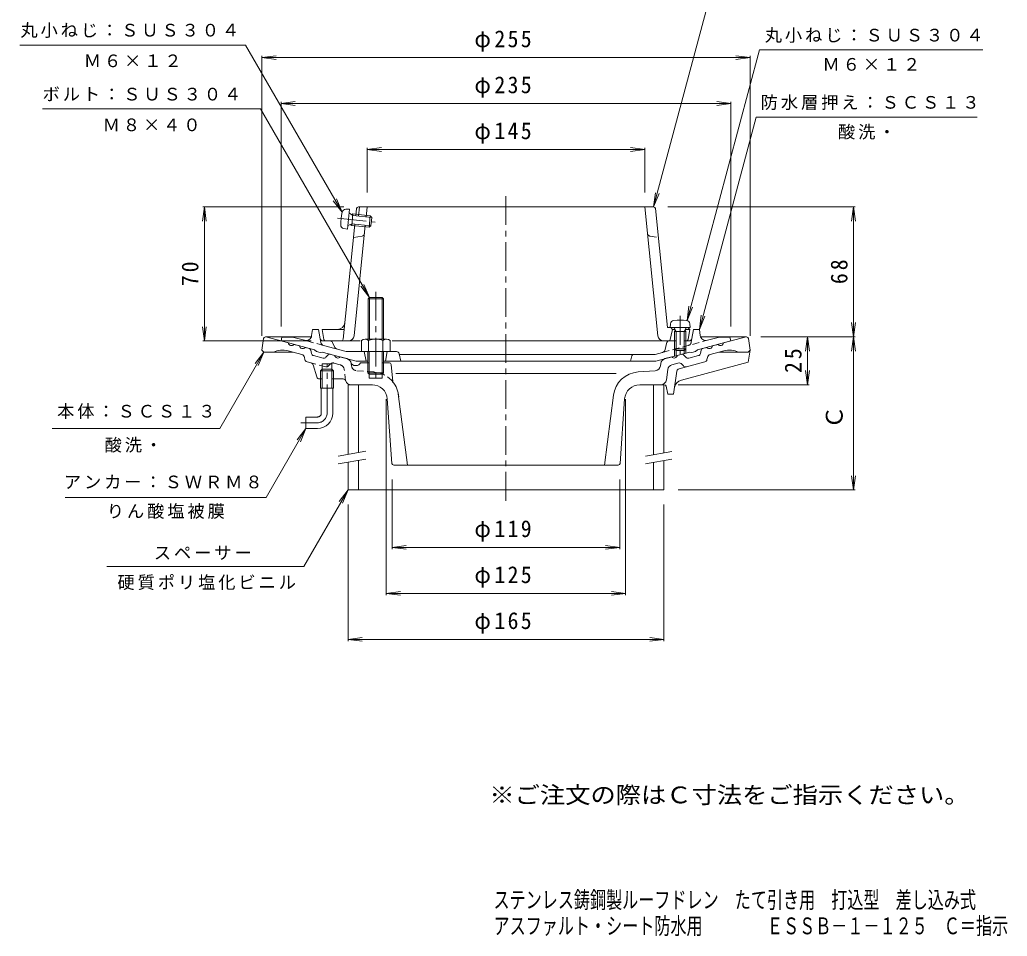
# Model space of a CAD drawing. Units: millimetres, scale not verified. Extents: x -284 to 231, y -346 to 374.
# Drawn here: x -284 to 231, y -346 to 133 of the extents above; entities that cross this region are included whole.
import ezdxf
from ezdxf.enums import TextEntityAlignment as Align

# ---------------------------------------------------------------- set-up
doc = ezdxf.new("R2010")
doc.units = ezdxf.units.MM
doc.header["$LTSCALE"] = 3
doc.linetypes.add('CHAIN1', pattern=[8, 5, -1, 1, -1])
doc.linetypes.add('DASHED1', pattern=[1.8, 1.2, -0.6])
for name, color, linetype, lineweight in [('0-0_通り芯', 3, 'Continuous', 9), ('0-1_躯体', 2, 'Continuous', 9), ('0-2_仕上', 6, 'Continuous', 9), ('0-3_建具', 4, 'Continuous', 9), ('0-4_その他', 7, 'Continuous', 9), ('0-5_寸法', 7, 'Continuous', 9)]:
    doc.layers.add(name, color=color, linetype=linetype, lineweight=lineweight)
doc.layers.add('F-0_F-0ﾚｲﾔ', color=2, linetype='Continuous')
doc.layers.add('F-4_F-4ﾚｲﾔ', color=6, linetype='Continuous')
doc.styles.add('ＭＳ ゴシック', font='')
doc.styles.get('ＭＳ ゴシック').set_extended_font_data('MS Gothic')

msp = doc.modelspace()

# ---------------------------------------------------------------- linework, layer by layer
at = {"layer": '0-0_通り芯', "linetype": 'CHAIN1'}
for p, q in [((-30.424, 40.728), (-30.424, -119.486)), ((-123.874, -72.565), (-123.874, -46.532)), ((-137.598, -77.565), (-128.874, -77.565))]:
    msp.add_line(p, q, dxfattribs=at)
at = {"layer": '0-0_通り芯'}
for p, q in [((-156.041, -32.708), (-132.088, -32.708)), ((-155.924, -32.708), (-144.069, -35.885)), ((95.193, -32.708), (71.24, -32.708)), ((95.076, -32.708), (83.22, -35.885)), ((-156.924, -40.708), (-141.522, -40.708)), ((-137.094, -41.895), (-144.263, -39.974)), ((-141.171, -36.661), (-138.273, -37.438)), ((-133.074, -38.831), (-135.375, -38.214)), ((-132.353, -39.596), (-131.991, -41.368)), ((71.505, -39.596), (71.142, -41.368)), ((72.226, -38.831), (74.527, -38.214)), ((76.246, -41.895), (83.415, -39.974)), ((80.322, -36.661), (77.425, -37.438)), ((96.076, -40.708), (80.674, -40.708)), ((97.076, -39.708), (96.076, -45.899)), ((-135.414, -44.592), (-135.653, -43.425)), ((-134.333, -45.74), (-132.274, -46.292)), ((-130.909, -42.517), (-125.939, -43.848)), ((-123.228, -42.041), (-124.428, -43.395)), ((-119.92, -42.355), (-122.221, -41.739)), ((-117.023, -43.132), (-113.457, -44.087)), ((-101.824, -46.208), (-106.424, -46.208)), ((-91.337, -46.208), (-95.024, -46.208)), ((52.608, -44.087), (56.174, -43.132)), ((56.25, -47.252), (59.423, -46.402)), ((59.072, -42.355), (61.373, -41.739)), ((59.995, -49.355), (73.484, -45.741)), ((61.215, -55.24), (96.076, -45.899)), ((62.38, -42.041), (63.58, -43.395)), ((70.061, -42.517), (65.091, -43.848)), ((74.566, -44.592), (74.804, -43.425)), ((-131.181, -47.315), (-129.248, -53.646)), ((-126.424, -49.565), (-127.324, -50.465)), ((-127.324, -50.465), (-120.424, -50.465)), ((-127.324, -59.565), (-127.324, -50.465)), ((-126.424, -46.708), (-121.324, -46.708)), ((-126.424, -59.565), (-126.424, -46.708)), ((-121.324, -49.565), (-126.424, -49.565)), ((-121.324, -46.708), (-121.324, -59.565)), ((-121.324, -49.565), (-120.424, -50.465)), ((-120.424, -50.465), (-120.424, -59.565)), ((-109.028, -47.708), (-108.715, -47.708)), ((-90.341, -47.117), (-89.528, -56.037)), ((38.619, -51.035), (47.496, -50.414)), ((50.264, -47.787), (50.407, -46.619)), ((53.399, -55.074), (54.049, -49.785)), ((58.901, -50.577), (57.049, -62.708)), ((62.227, -47.898), (61.437, -47.007)), ((-127.814, -54.708), (-126.424, -54.708)), ((-121.324, -54.708), (-115.513, -54.708)), ((-95.024, -54.208), (-101.824, -54.208)), ((-88.005, -51.836), (27.156, -51.836)), ((-127.324, -59.565), (-120.424, -59.565)), ((-126.874, -72.565), (-126.874, -59.565)), ((-120.874, -72.565), (-120.874, -59.565)), ((-111.27, -57.708), (-100.08, -57.708)), ((52.229, -57.708), (39.525, -57.708)), ((53.209, -58.512), (54.049, -62.708)), ((-89.991, -98.779), (-92.393, -65.138)), ((-86.653, -62.477), (-81.924, -99.708)), ((25.708, -63.236), (21.076, -99.708)), ((29.142, -98.779), (31.545, -65.138)), ((57.049, -62.708), (54.049, -62.708)), ((-128.874, -74.565), (-134.874, -74.565)), ((28.145, -99.708), (-88.993, -99.708))]:
    msp.add_line(p, q, dxfattribs=at)
at = {"layer": '0-0_通り芯', "linetype": 'DASHED1'}
for p, q in [((-124.586, -48.352), (-132.274, -46.292)), ((-117.098, -47.252), (-120.271, -46.402)), ((-123.076, -47.898), (-122.286, -47.007)), ((-114.169, -55.717), (-114.897, -49.785)), ((-111.112, -47.787), (-111.256, -46.619)), ((-108.344, -50.414), (-99.447, -51.036))]:
    msp.add_line(p, q, dxfattribs=at)
at = {"layer": '0-0_通り芯'}
for points in [[(-157.034, -33.584), (-157.924, -39.708), (-156.924, -40.708)], [(96.185, -33.584), (97.076, -39.708), (96.076, -40.708)], [(-128.874, -80.565), (-134.874, -80.565), (-134.874, -74.565)]]:
    msp.add_lwpolyline(points, dxfattribs=at)
for centre, radius, start, end in [((-156.041, -33.708), 1, 90, 172.87468), ((-142.458, -35.669), 1.625, 187.61929, 322.3797), ((81.61, -35.669), 1.625, 217.6203, 352.38071), ((95.193, -33.708), 1, 7.12532, 90), ((-147.11, -50.599), 11, 74.99991, 115.95215), ((-136.662, -37.222), 1.625, 187.62059, 322.37891), ((-133.333, -39.797), 1, 11.56642, 75.00078), ((72.485, -39.797), 1, 104.99922, 168.43358), ((75.814, -37.222), 1.625, 217.62109, 352.37941), ((86.262, -50.599), 11, 64.04785, 105.00009), ((-137.612, -43.826), 2, 11.56621, 75.0005), ((-133.944, -44.292), 1.5, 191.562, 255.0002), ((-132.616, -47.753), 1.5, 16.979, 75.00052), ((-130.521, -41.068), 1.5, 191.5649, 254.99991), ((-125.551, -42.4), 1.5, 254.99991, 318.43558), ((-122.48, -42.705), 1, 75.00023, 138.43498), ((-118.31, -42.14), 1.625, 187.62059, 322.38074), ((-114.233, -46.985), 3, 6.99976, 74.99841), ((-109.028, -45.208), 2.5, 198.849, 270), ((-108.715, -45.208), 2.5, 270, 336.42221), ((-91.337, -47.208), 1, 5.20631, 90), ((53.385, -46.985), 3, 105.00159, 173.00024), ((57.461, -42.14), 1.625, 217.61926, 352.37941), ((59.941, -48.334), 2, 41.56493, 105.00024), ((61.632, -42.705), 1, 41.56502, 104.99977), ((64.702, -42.4), 1.5, 221.56442, 285.00009), ((69.673, -41.068), 1.5, 285.00009, 348.4351), ((73.096, -44.292), 1.5, 285.00009, 348.43372), ((76.764, -43.826), 2, 104.9995, 168.43379), ((39.596, -65), 13.999, 94, 172.76119), ((47.286, -47.421), 3, 274, 353.00024), ((57.026, -50.15), 3, 104.99754, 173.00024), ((60.384, -50.804), 1.5, 104.99918, 171.3196), ((63.35, -46.903), 1.5, 221.56349, 284.99872), ((-127.814, -53.208), 1.5, 196.97772, 270), ((-115.513, -56.208), 1.5, 19.47021, 90), ((-111.27, -54.708), 3, 199.4709, 270), ((-100.424, -65.002), 14, 4.08563, 39.44905), ((50.422, -54.708), 3, 270, 353.00032), ((62.51, -60.069), 5, 104.99945, 171.31932), ((-100.373, -65.708), 8, 4.08578, 90), ((39.525, -65.708), 8, 90, 175.91422), ((52.229, -58.708), 1, 11.30994, 90), ((-128.874, -72.565), 2, 270, 0), ((-128.874, -72.565), 8, 270, 0), ((-88.993, -98.708), 1, 184.08383, 270), ((28.145, -98.708), 1, 270, 355.91617)]:
    msp.add_arc(centre, radius, start, end, dxfattribs=at)
at = {"layer": '0-0_通り芯', "linetype": 'DASHED1'}
for centre, radius, start, end in [((-120.789, -48.334), 2, 74.99976, 138.43507), ((-124.198, -46.903), 1.5, 255.00128, 318.43651), ((-117.875, -50.15), 3, 6.99976, 75.00246), ((-108.135, -47.421), 3, 186.99976, 266), ((-100.424, -65.002), 14, 39.4491, 86.00002)]:
    msp.add_arc(centre, radius, start, end, dxfattribs=at)
at = {"layer": '0-0_通り芯', "linetype": 'CHAIN1'}
for radius in [2, 5]:
    msp.add_arc((-128.874, -72.565), radius, 270, 0, dxfattribs=at)
at = {"layer": '0-1_躯体', "color": 4}
for p, q in [((-112.134, 33.899), (-114.045, 33.931)), ((-113.227, 23.456), (-112.134, 33.899)), ((-110.47, 30.587), (-112.223, 31.829)), ((-110.379, 31.453), (-111.185, 31.094)), ((-110.379, 31.453), (-111.004, 25.485)), ((-110.379, 31.453), (-101.299, 30.502)), ((-110.914, 26.35), (-112.885, 25.499)), ((-111.004, 25.485), (-111.718, 26.003)), ((-110.914, 26.35), (-100.968, 25.31)), ((-110.47, 30.587), (-100.524, 29.546)), ((-101.299, 30.502), (-101.924, 24.535)), ((-100.524, 29.546), (-101.299, 30.502)), ((-100.524, 29.546), (-100.968, 25.31)), ((-113.227, 23.456), (-115.103, 23.82)), ((-111.004, 25.485), (-101.924, 24.535)), ((-100.968, 25.31), (-101.924, 24.535)), ((-102.424, -33.852), (-102.424, -12.885)), ((-101.748, -33.852), (-101.748, -12.208)), ((-95.101, -33.852), (-95.101, -12.208)), ((-94.424, -33.852), (-94.424, -12.885)), ((55.314, -27.852), (55.481, -25.949)), ((65.814, -27.852), (55.314, -27.852)), ((58.434, -29.852), (57.382, -27.979)), ((57.564, -29.852), (58.005, -29.088)), ((57.564, -29.852), (63.564, -29.852)), ((57.564, -29.852), (57.564, -38.982)), ((58.434, -29.852), (58.434, -39.852)), ((62.694, -29.852), (63.746, -27.979)), ((62.694, -29.852), (62.694, -39.852)), ((63.564, -29.852), (63.123, -29.088)), ((63.564, -29.852), (63.564, -38.982)), ((65.814, -27.852), (65.648, -25.949)), ((-105.924, -34.573), (-105.924, -40.352)), ((-104.048, -33.852), (-92.801, -33.852)), ((-102.171, -34.573), (-102.171, -40.352)), ((-94.677, -34.573), (-94.677, -40.352)), ((-90.924, -34.573), (-90.924, -40.352)), ((-105.924, -40.352), (-90.924, -40.352)), ((-102.501, -40.352), (-102.501, -51.532)), ((-101.824, -40.352), (-101.824, -54.208)), ((-95.024, -40.352), (-95.024, -54.208)), ((-94.348, -40.352), (-94.348, -51.532)), ((58.434, -39.852), (57.564, -38.982)), ((57.564, -38.982), (63.564, -38.982)), ((58.434, -39.852), (62.694, -39.852)), ((62.694, -39.852), (63.564, -38.982))]:
    msp.add_line(p, q, dxfattribs=at)
at = {"layer": '0-1_躯体', "color": 4, "linetype": 'CHAIN1'}
for p, q in [((-118.434, 29.279), (-98.694, 27.213)), ((-98.424, -9.208), (-98.424, -55.208)), ((60.564, -21.807), (60.564, -41.534))]:
    msp.add_line(p, q, dxfattribs=at)
at = {"layer": '0-1_躯体'}
for p, q in [((-131.917, -32.071), (-131.424, -28.852)), ((-128.424, -28.852), (-131.424, -28.852)), ((-128.424, -28.852), (-127.156, -35.618)), ((71.069, -32.071), (70.576, -28.852)), ((-147.924, -34.852), (-147.424, -32.852)), ((-141.865, -32.852), (-147.424, -32.852)), ((-135.659, -34.515), (-141.865, -32.852)), ((-126.055, -34.852), (-122.353, -34.852)), ((-119.726, -38.26), (-121.01, -35.683)), ((52.799, -39.22), (53.356, -36.089)), ((58.434, -34.852), (54.832, -34.852)), ((65.206, -34.852), (62.694, -34.852)), ((74.811, -34.515), (81.017, -32.852)), ((81.017, -32.852), (86.576, -32.852)), ((87.076, -34.852), (86.576, -32.852)), ((-127.424, -40.862), (-126.424, -40.613)), ((-108.737, -45.352), (-126.424, -40.613)), ((-113.875, -40.352), (-125.708, -37.181)), ((-87.654, -40.352), (-113.875, -40.352)), ((-104.424, -40.352), (-103.424, -45.352)), ((-92.424, -40.352), (-93.424, -45.352)), ((51.347, -40.802), (47.428, -41.852)), ((47.889, -45.352), (65.576, -40.613)), ((57.564, -38.982), (57.564, -42.759)), ((58.434, -39.852), (58.434, -42.526)), ((62.694, -39.852), (62.694, -41.385)), ((63.564, -38.982), (63.564, -41.152)), ((66.576, -40.862), (65.576, -40.613)), ((66.576, -40.862), (68.576, -40.326)), ((-102.501, -45.352), (-108.737, -45.352)), ((47.889, -45.352), (-94.348, -45.352)), ((-86.183, -41.558), (-85.424, -45.352)), ((-86.124, -41.852), (47.428, -41.852)), ((35.369, -42.577), (34.576, -45.352))]:
    msp.add_line(p, q, dxfattribs=at)
at = {"layer": '0-1_躯体', "linetype": 'DASHED1'}
for p, q in [((-125.708, -37.181), (-135.659, -34.515)), ((51.347, -40.802), (74.811, -34.515)), ((66.681, -33.628), (66.308, -35.618))]:
    msp.add_line(p, q, dxfattribs=at)
at = {"layer": '0-1_躯体', "color": 4}
for points in [[(-94.424, -12.885), (-102.424, -12.885), (-101.748, -12.208), (-95.101, -12.208)], [(-94.348, -51.532), (-102.501, -51.532), (-101.824, -52.208), (-95.024, -52.208)]]:
    msp.add_lwpolyline(points, close=True, dxfattribs=at)
at = {"layer": '0-1_躯体'}
for points in [[(66.681, -33.628), (67.576, -28.852), (70.576, -28.852)], [(-127.424, -40.862), (-129.424, -40.326), (-130.424, -39.541), (-147.924, -34.852)], [(68.576, -40.326), (69.576, -39.541), (87.076, -34.852)]]:
    msp.add_lwpolyline(points, dxfattribs=at)
at = {"layer": '0-1_躯体', "color": 4}
for centre, radius, start, end in [((-86.723, 25.96), 30, 167.68619, 180.36258), ((-114.079, 31.932), 2, 89.02425, 167.6861), ((-112.078, 32.033), 0.25, 174.02637, 234.69719), ((-114.722, 25.783), 2, 180.36243, 259.02428), ((-112.786, 25.27), 0.25, 113.35555, 174.02637), ((57.473, -26.123), 2, 96.33817, 175.00002), ((60.564, -53.952), 30, 83.6618, 96.3382), ((63.655, -26.123), 2, 4.99998, 83.66183), ((57.164, -28.102), 0.25, 29.32918, 90), ((63.964, -28.102), 0.25, 90, 150.67082), ((-104.048, -36.652), 2.8, 47.92557, 132.07463), ((-98.424, -43.941), 10.089, 68.19786, 111.80214), ((-92.801, -36.652), 2.8, 47.92572, 132.07428)]:
    msp.add_arc(centre, radius, start, end, dxfattribs=at)
at = {"layer": '0-1_躯体'}
for centre, radius, start, end in [((-134.883, -31.617), 3, 254.99973, 351.29286), ((-126.055, -33.352), 1.5, 190.61534, 270), ((-125.19, -35.249), 2, 190.61488, 255.0005), ((-122.353, -36.352), 1.5, 26.49033, 90), ((54.832, -36.352), 1.5, 90, 169.91187), ((65.206, -33.352), 1.5, 270, 349.38435), ((74.034, -31.617), 3, 188.70714, 285.00027), ((-118.383, -37.591), 1.5, 206.49033, 254.99988), ((-87.654, -41.852), 1.5, 11.31021, 90), ((50.83, -38.87), 2, 284.9995, 349.91257), ((36.33, -42.852), 1, 90, 164.05402)]:
    msp.add_arc(centre, radius, start, end, dxfattribs=at)
at = {"layer": '0-1_躯体', "linetype": 'DASHED1'}
msp.add_arc((64.342, -35.249), 2, 284.9995, 349.38512, dxfattribs=at)
at = {"layer": '0-2_仕上'}
for p, q in [((-108.515, 34.249), (-108.904, 30.423)), ((-107.521, 35.148), (46.672, 35.148)), ((-106.916, 35.148), (-107.412, 30.267)), ((-103.462, 29.854), (-102.924, 35.148)), ((48.911, -32.155), (42.076, 35.148)), ((47.667, 34.249), (53.974, -27.852)), ((-109.334, 26.185), (-115.442, -33.953)), ((-109.76, -32.155), (-103.892, 25.616)), ((-105.562, 19.949), (-110.049, 19.148)), ((-125.573, -34.031), (-126.424, -28.852)), ((-114.924, -28.852), (-126.424, -28.852)), ((64.576, -27.852), (53.974, -27.852)), ((55.076, -34.852), (56.599, -28.852)), ((55.617, -27.876), (56.599, -28.852)), ((57.873, -28.852), (56.599, -28.852)), ((65.576, -28.852), (63.256, -28.852)), ((65.576, -28.852), (64.576, -27.852)), ((65.576, -28.852), (64.752, -33.867)), ((-106.625, -34.852), (-124.59, -34.852)), ((57.564, -34.852), (-89.93, -34.852)), ((63.741, -34.852), (63.564, -34.852))]:
    msp.add_line(p, q, dxfattribs=at)
at = {"layer": '0-2_仕上', "linetype": 'DASHED1'}
msp.add_line((44.714, 19.949), (49.201, 19.148), dxfattribs=at)
at = {"layer": '0-2_仕上'}
for centre, radius, start, end in [((-107.521, 34.148), 1, 90, 174.20152), ((46.672, 34.148), 1, 5.79858, 90), ((-105.826, 21.426), 1.5, 280.12204, 354.20215), ((-118.538, -24.852), 4, 270, 354.20097), ((-124.59, -33.852), 1, 190.30489, 270), ((-116.437, -33.852), 1, 270, 354.20152), ((-112.744, -31.852), 3, 270, 354.20076), ((51.896, -31.852), 3, 185.79924, 270), ((63.741, -33.852), 1, 270, 349.69627)]:
    msp.add_arc(centre, radius, start, end, dxfattribs=at)
at = {"layer": '0-2_仕上', "linetype": 'DASHED1'}
msp.add_arc((44.977, 21.426), 1.5, 185.79785, 259.87796, dxfattribs=at)
at = {"layer": '0-3_建具'}
for p, q in [((-107.424, -57.708), (-112.924, -57.708)), ((-112.924, -57.708), (-112.924, -94.093)), ((-107.424, -57.708), (-107.424, -93.123)), ((52.076, -57.708), (46.576, -57.708)), ((46.576, -57.708), (46.576, -94.269)), ((52.076, -57.708), (52.076, -93.3)), ((-107.424, -97.185), (-107.424, -112.665)), ((52.076, -97.361), (52.076, -112.665)), ((-112.924, -98.155), (-112.924, -112.665)), ((46.576, -98.331), (46.576, -112.665)), ((52.076, -112.665), (-112.924, -112.665))]:
    msp.add_line(p, q, dxfattribs=at)
at = {"layer": '0-3_建具', "color": 7}
for p, q in [((-118.038, -94.995), (-103.556, -92.441)), ((42.462, -94.995), (56.25, -92.564)), ((-118.038, -99.056), (-103.556, -96.503)), ((42.462, -99.056), (56.25, -96.625))]:
    msp.add_line(p, q, dxfattribs=at)
at = {"layer": '0-4_その他'}
for p, q in [((-157.924, 113.148), (-150.488, 114.127)), ((-157.924, -32.208), (-157.924, 114.048)), ((97.076, 113.148), (89.64, 114.127)), ((97.076, -32.208), (97.076, 114.048)), ((-157.924, 113.148), (97.076, 113.148)), ((-157.924, 113.148), (-150.488, 112.169)), ((97.076, 113.148), (89.64, 112.169)), ((-147.924, 89.148), (-140.488, 90.127)), ((-147.924, -27.352), (-147.924, 90.048)), ((-147.924, 89.148), (87.076, 89.148)), ((-147.924, 89.148), (-140.488, 88.169)), ((87.076, 89.148), (79.64, 90.127)), ((87.076, 89.148), (79.64, 88.169)), ((87.076, -27.352), (87.076, 90.048)), ((-102.924, 65.148), (-95.488, 66.127)), ((-102.924, 42.648), (-102.924, 66.048)), ((-102.924, 65.148), (42.076, 65.148)), ((-102.924, 65.148), (-95.488, 64.169)), ((42.076, 65.148), (34.64, 66.127)), ((42.076, 65.148), (34.64, 64.169)), ((42.076, 42.648), (42.076, 66.048)), ((-187.924, 35.148), (-188.903, 27.712)), ((-115.021, 35.148), (-188.824, 35.148)), ((-187.924, -34.852), (-187.924, 35.148)), ((-187.924, 35.148), (-186.945, 27.712)), ((54.172, 35.148), (151.976, 35.148)), ((151.076, 35.148), (150.097, 27.712)), ((151.076, -112.665), (151.076, 35.148)), ((151.076, 35.148), (152.055, 27.712)), ((152.055, -25.272), (150.097, -40.144)), ((150.097, -25.272), (152.055, -40.144)), ((-187.924, -34.852), (-188.903, -27.416)), ((-187.924, -34.852), (-186.945, -27.416)), ((-132.09, -34.852), (-188.824, -34.852)), ((102.693, -32.708), (151.976, -32.708)), ((127.076, -32.708), (126.097, -40.144)), ((127.076, -57.708), (127.076, -32.708)), ((127.076, -32.708), (128.055, -40.144)), ((127.076, -57.708), (126.097, -50.272)), ((127.076, -57.708), (128.055, -50.272)), ((59.576, -57.708), (127.976, -57.708)), ((-92.924, -65.208), (-92.924, -167.565)), ((32.076, -65.208), (32.076, -167.565)), ((-89.924, -107.208), (-89.924, -143.565)), ((29.076, -107.208), (29.076, -143.565)), ((151.076, -112.665), (150.097, -105.229)), ((151.076, -112.665), (152.055, -105.229)), ((59.576, -112.665), (151.976, -112.665)), ((-112.924, -120.165), (-112.924, -191.565)), ((52.076, -120.165), (52.076, -191.565)), ((-89.924, -142.665), (-82.488, -141.686)), ((-89.924, -142.665), (29.076, -142.665)), ((-89.924, -142.665), (-82.488, -143.643)), ((29.076, -142.665), (21.64, -141.686)), ((29.076, -142.665), (21.64, -143.643)), ((-92.924, -166.665), (-85.488, -165.686)), ((-92.924, -166.665), (32.076, -166.665)), ((-92.924, -166.665), (-85.488, -167.643)), ((32.076, -166.665), (24.64, -165.686)), ((32.076, -166.665), (24.64, -167.643)), ((-112.924, -190.665), (-105.488, -189.686)), ((-112.924, -190.665), (52.076, -190.665)), ((-112.924, -190.665), (-105.488, -191.643)), ((52.076, -190.665), (44.64, -189.686)), ((52.076, -190.665), (44.64, -191.643))]:
    msp.add_line(p, q, dxfattribs=at)
at = {"layer": '0-5_寸法'}
for p, q in [((46.672, 35.148), (81.238, 164.148)), ((-166.457, 119.696), (-284.376, 119.696)), ((-116.033, 32.358), (-166.457, 119.696)), ((64.173, -24.191), (102.064, 117.221)), ((102.064, 117.221), (218.726, 117.221)), ((-158.653, 86.355), (-272.434, 86.355)), ((-101.748, -12.208), (-158.653, 86.355)), ((70.576, -28.852), (100.275, 81.986)), ((100.275, 81.986), (215.703, 81.986)), ((46.672, 35.148), (47.651, 42.584)), ((46.672, 35.148), (49.542, 42.077)), ((-116.033, 32.358), (-120.598, 38.308)), ((-116.033, 32.358), (-118.903, 39.287)), ((-101.748, -12.208), (-106.313, -6.258)), ((-101.748, -12.208), (-104.618, -5.279)), ((64.173, -24.191), (65.152, -16.755)), ((64.173, -24.191), (67.043, -17.262)), ((70.576, -28.852), (71.555, -21.416)), ((70.576, -28.852), (73.446, -21.923)), ((-156.924, -40.708), (-179.935, -80.565)), ((-156.924, -40.708), (-161.49, -46.658)), ((-156.924, -40.708), (-159.794, -47.637)), ((-179.935, -80.565), (-267.466, -80.565)), ((-134.874, -80.565), (-155.659, -116.565)), ((-134.874, -80.565), (-139.44, -86.515)), ((-134.874, -80.565), (-137.744, -87.494)), ((-112.924, -112.665), (-135.96, -152.565)), ((-112.924, -112.665), (-117.49, -118.615)), ((-112.924, -112.665), (-115.794, -119.594)), ((-155.659, -116.565), (-260.679, -116.565)), ((-135.96, -152.565), (-238.821, -152.565))]:
    msp.add_line(p, q, dxfattribs=at)

# ---------------------------------------------------------------- texts
at = {"layer": '0-4_その他', "color": 2, "style": 'ＭＳ ゴシック'}
msp.add_text('Ｃ', height=8.798, rotation=90, dxfattribs=at).set_placement((148.076, -80.7), align=Align.BOTTOM_LEFT)
at = {"layer": '0-4_その他', "color": 2, "char_height": 8.798, "attachment_point": 7, "style": 'ＭＳ ゴシック'}
for s, insert in [('\\T1.21;\\W0.95;φ255', (-46.924, 116.148)), ('\\T1.21;\\W0.95;φ235', (-46.924, 92.148)), ('\\T1.21;\\W0.95;φ145', (-46.924, 68.148)), ('\\T1.21;\\W0.95;φ119', (-46.924, -139.665)), ('\\T1.21;\\W0.95;φ125', (-46.924, -163.665)), ('\\T1.21;\\W0.95;φ165', (-46.924, -187.665))]:
    msp.add_mtext(s, dxfattribs=dict(at, insert=insert))
at = {"layer": '0-4_その他', "color": 2, "char_height": 8.798, "attachment_point": 7, "rotation": 90, "style": 'ＭＳ ゴシック'}
for s, insert in [('\\T1.27;\\W0.95;70', (-190.924, -6.227)), ('\\T1.27;\\W0.95;68', (148.076, -5.155)), ('\\T1.27;\\W0.95;25', (124.076, -51.583))]:
    msp.add_mtext(s, dxfattribs=dict(at, insert=insert))
at = {"layer": '0-5_寸法', "char_height": 6.598, "attachment_point": 7, "style": 'ＭＳ ゴシック'}
for s, insert in [('\\T1.17;丸小ねじ：ＳＵＳ３０４', (-284.05, 123.409)), ('\\T1.17;丸小ねじ：ＳＵＳ３０４', (104.726, 120.816)), ('\\T1.17;Ｍ６×１２', (-250.916, 108.033)), ('\\T1.17;Ｍ６×１２', (134.895, 106.191)), ('\\T1.17;ボルト：ＳＵＳ３０４', (-272.434, 90.354)), ('\\T1.17;防水層押え：ＳＣＳ１３', (102.632, 85.721)), ('\\T1.17;Ｍ８×４０', (-241.044, 74.598)), ('\\T1.17;酸洗・', (142.989, 70.313)), ('\\T1.17;本体：ＳＣＳ１３', (-264.855, -75.555)), ('\\T1.17;酸洗・', (-240.052, -93.178)), ('\\T1.17;アンカー：ＳＷＲＭ８', (-261.331, -112.107)), ('\\T1.17;りん酸塩被膜', (-238.919, -127.772)), ('\\T1.17;スペーサー', (-214.351, -149.17)), ('\\T1.17;硬質ポリ塩化ビニル', (-233.352, -164.938))]:
    msp.add_mtext(s, dxfattribs=dict(at, insert=insert))
at = {"layer": 'F-0_F-0ﾚｲﾔ', "style": 'ＭＳ ゴシック', "width": 1.1}
msp.add_text('※ご注文の際はＣ寸法をご指示ください。', height=8.798, dxfattribs=at).set_placement((-39.105, -278.941), align=Align.BOTTOM_LEFT)
at = {"layer": 'F-4_F-4ﾚｲﾔ', "style": 'ＭＳ ゴシック', "width": 0.7}
for s, p in [('ステンレス鋳鋼製ルーフドレン\u3000たて引き用\u3000打込型\u3000差し込み式', (-36.922, -333.722)), ('アスファルト・シート防水用\u3000\u3000\u3000\u3000ＥＳＳＢ－１－１２５\u3000Ｃ＝指示', (-36.922, -347.326))]:
    msp.add_text(s, height=8.798, dxfattribs=at).set_placement(p, align=Align.BOTTOM_LEFT)

doc.saveas('drawing.dxf')
